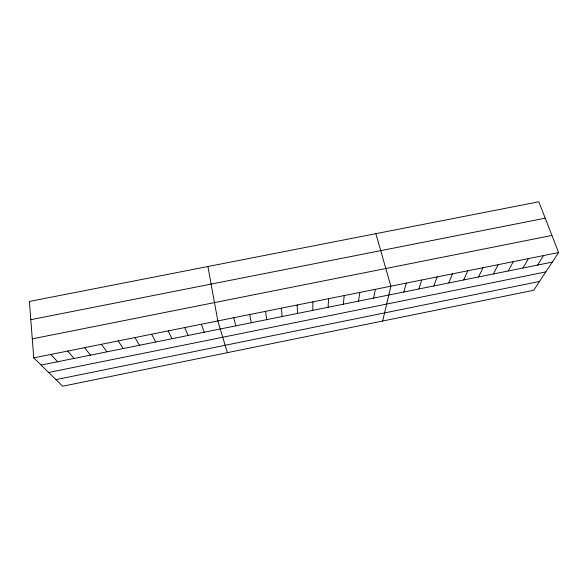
<?xml version="1.0" encoding="UTF-8"?>
<svg xmlns="http://www.w3.org/2000/svg" width="588" height="588" viewBox="0 0 588 588"><rect width="100%" height="100%" fill="white"/><g stroke="black" fill="none" stroke-linecap="round" stroke-linejoin="round"><path stroke-width="0.88" d="M312.816 310.346L312.889 301.857M328.097 307.267L328.574 298.711M343.333 304.202L344.208 295.573M358.526 301.137L359.805 292.442M373.674 298.087L375.357 289.318M382.663 321.033L390.866 286.209L375.864 233.664M403.853 292.008L406.33 283.1M418.876 288.98L421.75 280.006M433.863 285.959L437.127 276.919M448.813 282.946L452.459 273.846M463.712 279.947L467.754 270.774M478.573 276.948L482.998 267.716M493.398 273.964L498.205 264.666M508.179 270.987L513.368 261.623M522.923 268.018L528.487 258.588M537.623 265.056L543.562 255.559M558.6 252.539L533.683 290.266L62.688 386.22L33.744 357.879L29.4 301.446L538.828 201.78L558.6 252.539L33.744 357.879M48.635 372.461L545.811 271.899M55.963 379.635L539.497 281.461M41.109 365.089L552.286 262.101M32.281 338.857L551.941 235.45M30.804 319.674L545.223 218.192M50.737 354.468L57.631 361.76M67.671 351.073L74.11 358.437M84.554 347.684L90.537 355.13M101.386 344.303L106.913 351.83M118.173 340.937L123.245 348.537M134.909 337.578L139.532 345.259M151.594 334.227L155.769 341.988M168.227 330.89L171.961 338.725M184.808 327.56L188.109 335.469M201.346 324.245L204.205 332.227M227.365 352.675L217.832 320.938L207.909 266.518M233.789 317.733L235.788 325.862M249.702 314.536L251.282 322.746M265.563 311.353L266.731 319.629M281.38 308.178L282.137 316.528M297.161 305.01L297.499 313.433"/></g></svg>
